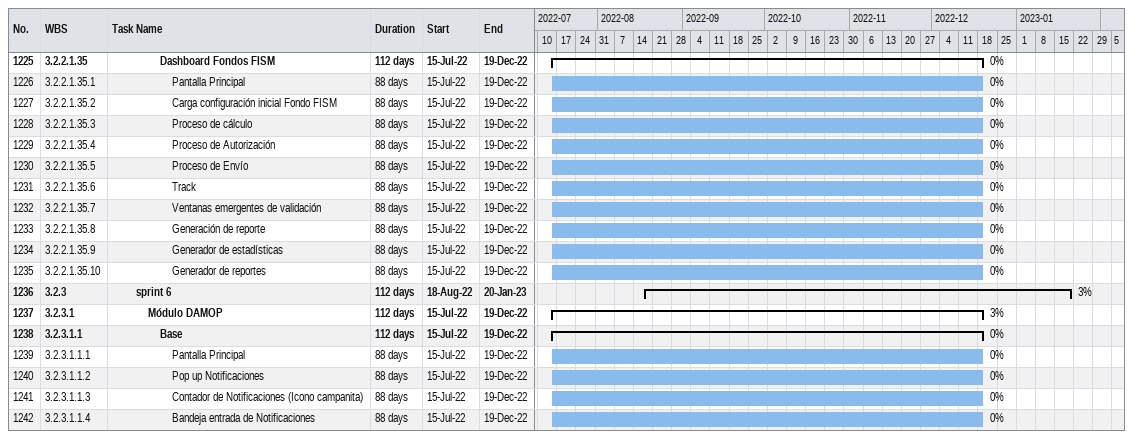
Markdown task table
| ID | WBS | Task | Duration | Start | Finish | % complete |
|---|---|---|---|---|---|---|
| 1225 | 3.2.2.1.35 | **Dashboard Fondos FISM** | 112d | 2022-07-15 | 2022-12-19 | 0 |
| 1226 | 3.2.2.1.35.1 | Pantalla Principal | 88d | 2022-07-15 | 2022-12-19 | 0 |
| 1227 | 3.2.2.1.35.2 | Carga configuración inicial Fondo FISM | 88d | 2022-07-15 | 2022-12-19 | 0 |
| 1228 | 3.2.2.1.35.3 | Proceso de cálculo | 88d | 2022-07-15 | 2022-12-19 | 0 |
| 1229 | 3.2.2.1.35.4 | Proceso de Autorización | 88d | 2022-07-15 | 2022-12-19 | 0 |
| 1230 | 3.2.2.1.35.5 | Proceso de Envío | 88d | 2022-07-15 | 2022-12-19 | 0 |
| 1231 | 3.2.2.1.35.6 | Track | 88d | 2022-07-15 | 2022-12-19 | 0 |
| 1232 | 3.2.2.1.35.7 | Ventanas emergentes de validación | 88d | 2022-07-15 | 2022-12-19 | 0 |
| 1233 | 3.2.2.1.35.8 | Generación de reporte | 88d | 2022-07-15 | 2022-12-19 | 0 |
| 1234 | 3.2.2.1.35.9 | Generador de estadísticas | 88d | 2022-07-15 | 2022-12-19 | 0 |
| 1235 | 3.2.2.1.35.10 | Generador de reportes | 88d | 2022-07-15 | 2022-12-19 | 0 |
| 1236 | 3.2.3 | **sprint 6** | 112d | 2022-08-18 | 2023-01-20 | 3 |
| 1237 | 3.2.3.1 | **Módulo DAMOP** | 112d | 2022-07-15 | 2022-12-19 | 3 |
| 1238 | 3.2.3.1.1 | **Base** | 112d | 2022-07-15 | 2022-12-19 | 0 |
| 1239 | 3.2.3.1.1.1 | Pantalla Principal | 88d | 2022-07-15 | 2022-12-19 | 0 |
| 1240 | 3.2.3.1.1.2 | Pop up Notificaciones | 88d | 2022-07-15 | 2022-12-19 | 0 |
| 1241 | 3.2.3.1.1.3 | Contador de Notificaciones (Icono campanita) | 88d | 2022-07-15 | 2022-12-19 | 0 |
| 1242 | 3.2.3.1.1.4 | Bandeja entrada de Notificaciones | 88d | 2022-07-15 | 2022-12-19 | 0 |
